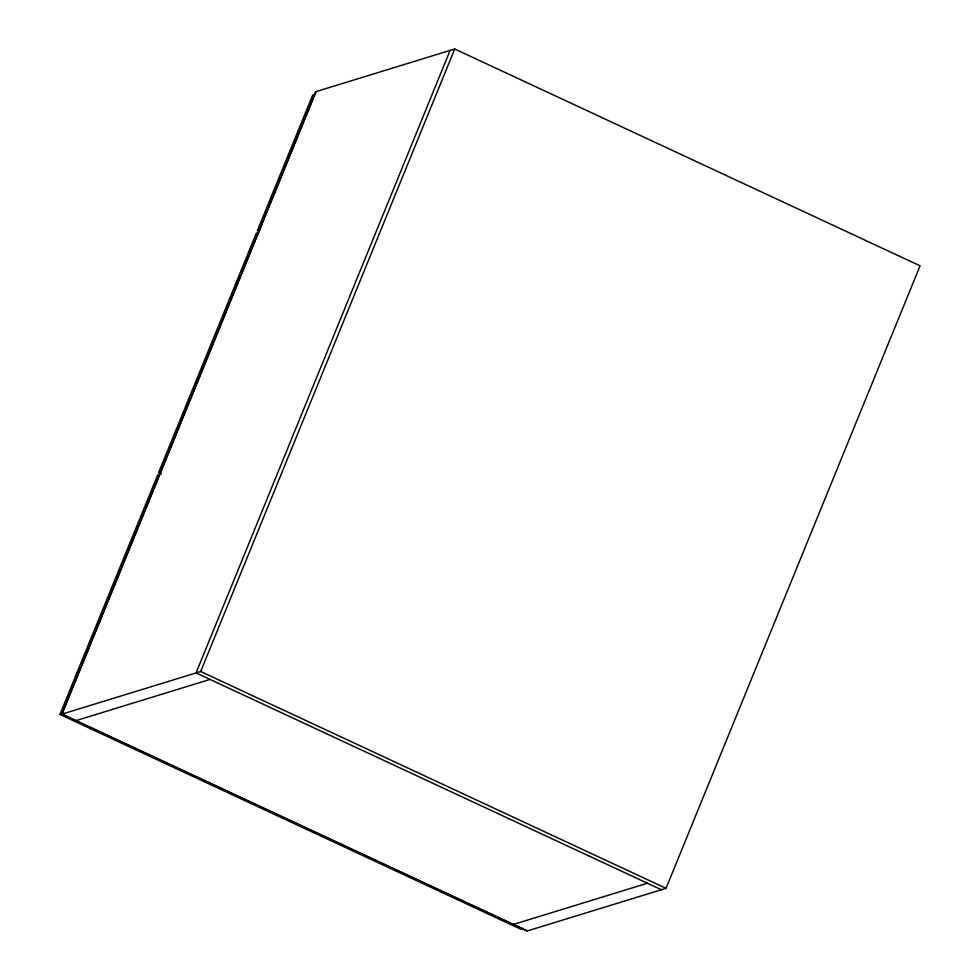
<?xml version="1.0" encoding="UTF-8"?>
<svg xmlns="http://www.w3.org/2000/svg" width="980" height="980" viewBox="0 0 980 980"><rect width="100%" height="100%" fill="white"/><g stroke="black" fill="none" stroke-linecap="round" stroke-linejoin="round"><path stroke-width="1.47" d="M522.928 928.391L520.613 929.101L59.927 714.457L157.633 475.031L159.948 474.32M161.394 473.928L158.613 472.63L256.319 233.216L258.634 232.493M61.765 714.187L315.805 91.679L454.732 49L920.073 265.813L666.033 888.321L527.105 931L61.765 714.187L200.692 671.508L666.033 888.321M316.062 91.606L62.022 714.102L527.363 930.927M450.102 50.421L196.061 672.929L661.402 889.742M200.692 671.508L454.732 49M314.984 94.435L312.669 95.146L257.299 230.815L259.614 230.104M158.613 472.63L160.928 471.919M59.927 714.457L63.406 713.391M75.73 720.692L210.026 679.434M513.153 924.495L647.437 883.237"/></g></svg>
